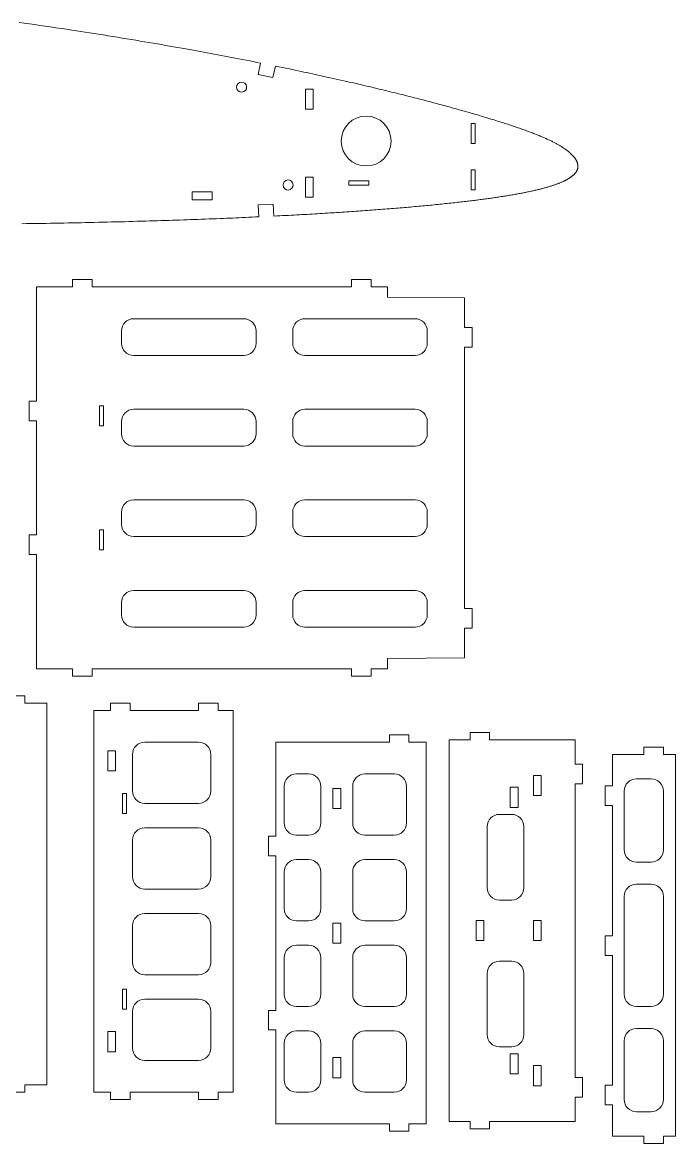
# Model space of a CAD drawing. Header units: millimetres. Extents: x 293 to 906, y 194 to 683.
# Drawn here: x 638.7 to 905.7, y 214.6 to 672.7 of the extents above; entities that cross this region are included whole.
import ezdxf

# ---------------------------------------------------------------- set-up
doc = ezdxf.new("R2010")
doc.units = ezdxf.units.MM
doc.layers.add('Geometries', color=7, linetype='Continuous')

msp = doc.modelspace()

# ---------------------------------------------------------------- linework, layer by layer
at = {"layer": 'Geometries', "linetype": 'Continuous', "lineweight": 15}
for p, q in [((735.07, 651.39), (736.05, 656.04)), ((741.13, 650.13), (735.07, 651.39)), ((742.15, 654.81), (741.13, 650.13)), ((754.4, 645.4), (754.4, 637.2)), ((757.6, 645.4), (754.4, 645.4)), ((757.6, 645.4), (757.6, 637.2)), ((757.6, 637.2), (754.4, 637.2)), ((822.1, 631.4), (822.1, 623.2)), ((823.8, 631.4), (822.1, 631.4)), ((823.8, 631.4), (823.8, 623.2)), ((823.8, 623.2), (822.1, 623.2)), ((754.4, 609.4), (754.4, 601.2)), ((757.6, 609.4), (754.4, 609.4)), ((757.6, 609.4), (757.6, 601.2)), ((823.8, 612.4), (822.1, 612.4)), ((822.1, 612.4), (822.1, 604.2)), ((823.8, 612.4), (823.8, 604.2)), ((780.3, 607.9), (772.1, 607.9)), ((772.1, 606.2), (772.1, 607.9)), ((780.3, 606.2), (772.1, 606.2)), ((780.3, 606.2), (780.3, 607.9)), ((708.1, 600.2), (708.1, 603.4)), ((708.1, 603.4), (716.3, 603.4)), ((708.1, 600.2), (716.3, 600.2)), ((716.3, 600.2), (716.3, 603.4)), ((757.6, 601.2), (754.4, 601.2)), ((823.8, 604.2), (822.1, 604.2)), ((741.22, 598.47), (735.09, 598.13)), ((735.09, 598.13), (735.36, 593.23)), ((741.5, 593.53), (741.22, 598.47)), ((659.2, 564.59), (644.4, 564.59)), ((644.4, 517.89), (644.4, 564.59)), ((659.2, 564.59), (659.2, 567.59)), ((659.2, 567.59), (667.2, 567.59)), ((667.2, 567.59), (667.2, 564.59)), ((773.2, 564.59), (667.2, 564.59)), ((773.2, 564.59), (773.2, 567.59)), ((773.2, 567.59), (781.2, 567.59)), ((781.2, 567.59), (781.2, 564.59)), ((787.9, 564.59), (781.2, 564.59)), ((787.9, 564.59), (787.9, 560.38)), ((787.9, 560.38), (819.4, 560.16)), ((819.4, 547.96), (819.4, 560.16)), ((729.2, 551.59), (684.2, 551.59)), ((799.2, 551.59), (754.2, 551.59)), ((679.2, 546.59), (679.2, 541.59)), ((734.2, 541.59), (734.2, 546.59)), ((749.2, 546.59), (749.2, 541.59)), ((804.2, 541.59), (804.2, 546.59)), ((819.4, 547.96), (822.6, 547.96)), ((822.6, 547.96), (822.6, 539.96)), ((684.2, 536.59), (729.2, 536.59)), ((754.2, 536.59), (799.2, 536.59)), ((819.4, 433.21), (819.4, 539.96)), ((822.6, 539.96), (819.4, 539.96)), ((641.4, 509.89), (641.4, 517.89)), ((641.4, 517.89), (644.4, 517.89)), ((670.2, 516.05), (670.2, 507.85)), ((671.9, 516.05), (670.2, 516.05)), ((671.9, 507.85), (671.9, 516.05)), ((729.2, 514.59), (684.2, 514.59)), ((799.2, 514.59), (754.2, 514.59)), ((644.4, 509.89), (641.4, 509.89)), ((644.4, 463.28), (644.4, 509.89)), ((679.2, 509.59), (679.2, 504.59)), ((734.2, 504.59), (734.2, 509.59)), ((749.2, 509.59), (749.2, 504.59)), ((804.2, 504.59), (804.2, 509.59)), ((670.2, 507.85), (671.9, 507.85)), ((684.2, 499.59), (729.2, 499.59)), ((754.2, 499.59), (799.2, 499.59)), ((729.2, 477.59), (684.2, 477.59)), ((799.2, 477.59), (754.2, 477.59)), ((679.2, 472.59), (679.2, 467.59)), ((734.2, 467.59), (734.2, 472.59)), ((749.2, 472.59), (749.2, 467.59)), ((804.2, 467.59), (804.2, 472.59)), ((641.4, 463.28), (641.4, 455.28)), ((644.4, 463.28), (641.4, 463.28)), ((670.2, 465.32), (671.9, 465.32)), ((670.2, 465.32), (670.2, 457.12)), ((671.9, 457.12), (671.9, 465.32)), ((684.2, 462.59), (729.2, 462.59)), ((754.2, 462.59), (799.2, 462.59)), ((641.4, 455.28), (644.4, 455.28)), ((644.4, 408.59), (644.4, 455.28)), ((671.9, 457.12), (670.2, 457.12)), ((729.2, 440.59), (684.2, 440.59)), ((799.2, 440.59), (754.2, 440.59)), ((679.2, 435.59), (679.2, 430.59)), ((734.2, 430.59), (734.2, 435.59)), ((749.2, 435.59), (749.2, 430.59)), ((804.2, 430.59), (804.2, 435.59)), ((822.6, 433.21), (819.4, 433.21)), ((822.6, 425.21), (822.6, 433.21)), ((684.2, 425.59), (729.2, 425.59)), ((754.2, 425.59), (799.2, 425.59)), ((819.4, 425.21), (822.6, 425.21)), ((819.4, 413.01), (819.4, 425.21)), ((787.9, 412.79), (819.4, 413.01)), ((787.9, 408.59), (787.9, 412.79)), ((659.2, 408.59), (644.4, 408.59)), ((659.2, 408.59), (659.2, 405.59)), ((667.2, 405.59), (667.2, 408.59)), ((773.2, 408.59), (667.2, 408.59)), ((773.2, 408.59), (773.2, 405.59)), ((781.2, 405.59), (781.2, 408.59)), ((787.9, 408.59), (781.2, 408.59)), ((659.2, 405.59), (667.2, 405.59)), ((773.2, 405.59), (781.2, 405.59)), ((639.7, 397.59), (631.7, 397.59)), ((639.7, 394.59), (639.7, 397.59)), ((648.7, 394.59), (639.7, 394.59)), ((648.7, 238.59), (648.7, 394.59)), ((674.7, 394.59), (674.7, 391.59)), ((682.7, 394.59), (674.7, 394.59)), ((682.7, 391.59), (682.7, 394.59)), ((710.7, 394.59), (710.7, 391.59)), ((718.7, 394.59), (710.7, 394.59)), ((718.7, 391.59), (718.7, 394.59)), ((667.88, 235.59), (667.88, 391.59)), ((667.88, 391.59), (674.7, 391.59)), ((682.7, 391.59), (710.7, 391.59)), ((718.7, 391.59), (724.88, 391.59)), ((724.88, 235.59), (724.88, 391.59)), ((788.7, 381.59), (796.7, 381.59)), ((788.7, 378.59), (788.7, 381.59)), ((796.7, 381.59), (796.7, 378.59)), ((821.7, 382.59), (821.7, 379.59)), ((829.7, 382.59), (821.7, 382.59)), ((829.7, 379.59), (829.7, 382.59)), ((688.7, 378.59), (710.7, 378.59)), ((742.3, 340.19), (742.3, 378.59)), ((742.3, 378.59), (788.7, 378.59)), ((796.7, 378.59), (803.74, 378.59)), ((803.74, 222.59), (803.74, 378.59)), ((813.2, 223.59), (813.2, 379.59)), ((821.7, 379.59), (813.2, 379.59)), ((864.6, 379.59), (829.7, 379.59)), ((864.6, 369.61), (864.6, 379.59)), ((900.7, 376.59), (892.7, 376.59)), ((892.7, 376.59), (892.7, 373.59)), ((900.7, 373.59), (900.7, 376.59)), ((673.6, 366.86), (673.6, 375.06)), ((673.6, 375.06), (676.8, 375.06)), ((676.8, 375.06), (676.8, 366.86)), ((683.7, 373.59), (683.7, 358.59)), ((715.7, 373.59), (715.7, 358.59)), ((892.7, 373.59), (879.9, 373.59)), ((879.9, 360.73), (879.9, 373.59)), ((905.7, 373.59), (900.7, 373.59)), ((905.7, 217.59), (905.7, 373.59)), ((676.8, 366.86), (673.6, 366.86)), ((864.6, 369.61), (867.6, 369.61)), ((867.6, 369.61), (867.6, 361.61)), ((750.7, 365.59), (755.7, 365.59)), ((778.7, 365.59), (790.7, 365.59)), ((847.6, 356.75), (847.6, 364.95)), ((850.8, 364.95), (847.6, 364.95)), ((850.8, 364.95), (850.8, 356.75)), ((889.7, 363.59), (895.7, 363.59)), ((679.6, 349.48), (679.6, 357.68)), ((681.3, 357.68), (679.6, 357.68)), ((681.3, 357.68), (681.3, 349.48)), ((745.7, 360.59), (745.7, 345.59)), ((760.7, 360.59), (760.7, 345.59)), ((765.6, 359.69), (765.6, 351.49)), ((768.8, 359.69), (765.6, 359.69)), ((768.8, 351.49), (768.8, 359.69)), ((773.7, 360.59), (773.7, 345.59)), ((795.7, 360.59), (795.7, 345.59)), ((841.3, 360.15), (838.1, 360.15)), ((838.1, 351.95), (838.1, 360.15)), ((841.3, 351.95), (841.3, 360.15)), ((867.6, 361.61), (864.6, 361.61)), ((864.6, 241.56), (864.6, 361.61)), ((876.9, 360.73), (876.9, 352.73)), ((879.9, 360.73), (876.9, 360.73)), ((884.7, 334.59), (884.7, 358.59)), ((900.7, 358.59), (900.7, 334.59)), ((710.7, 353.59), (688.7, 353.59)), ((847.6, 356.75), (850.8, 356.75)), ((876.9, 352.73), (879.9, 352.73)), ((879.9, 299.44), (879.9, 352.73)), ((679.6, 349.48), (681.3, 349.48)), ((765.6, 351.49), (768.8, 351.49)), ((838.7, 349.09), (833.7, 349.09)), ((838.1, 351.95), (841.3, 351.95)), ((688.7, 343.59), (710.7, 343.59)), ((828.7, 344.09), (828.7, 319.09)), ((843.7, 319.09), (843.7, 344.09)), ((739.3, 332.19), (739.3, 340.19)), ((739.3, 340.19), (742.3, 340.19)), ((755.7, 340.59), (750.7, 340.59)), ((790.7, 340.59), (778.7, 340.59)), ((683.7, 338.59), (683.7, 323.59)), ((715.7, 338.59), (715.7, 323.59)), ((742.3, 332.19), (739.3, 332.19)), ((742.3, 268.99), (742.3, 332.19)), ((750.7, 330.59), (755.7, 330.59)), ((778.7, 330.59), (790.7, 330.59)), ((745.7, 325.59), (745.7, 310.59)), ((760.7, 325.59), (760.7, 310.59)), ((773.7, 325.59), (773.7, 310.59)), ((795.7, 325.59), (795.7, 310.59)), ((895.7, 329.59), (889.7, 329.59)), ((710.7, 318.59), (688.7, 318.59)), ((889.7, 320.59), (895.7, 320.59)), ((833.7, 314.09), (838.7, 314.09)), ((884.7, 275.59), (884.7, 315.59)), ((900.7, 315.59), (900.7, 275.59)), ((688.7, 308.59), (710.7, 308.59)), ((683.7, 303.59), (683.7, 288.59)), ((715.7, 303.59), (715.7, 288.59)), ((755.7, 305.59), (750.7, 305.59)), ((765.6, 304.69), (765.6, 296.49)), ((765.6, 304.69), (768.8, 304.69)), ((768.8, 296.49), (768.8, 304.69)), ((790.7, 305.59), (778.7, 305.59)), ((824.12, 305.69), (824.12, 297.49)), ((824.12, 305.69), (827.32, 305.69)), ((827.32, 297.49), (827.32, 305.69)), ((847.6, 305.69), (850.8, 305.69)), ((847.6, 297.49), (847.6, 305.69)), ((850.8, 305.69), (850.8, 297.49)), ((876.9, 299.44), (879.9, 299.44)), ((876.9, 291.44), (876.9, 299.44)), ((750.7, 295.59), (755.7, 295.59)), ((768.8, 296.49), (765.6, 296.49)), ((778.7, 295.59), (790.7, 295.59)), ((827.32, 297.49), (824.12, 297.49)), ((850.8, 297.49), (847.6, 297.49)), ((745.7, 290.59), (745.7, 275.59)), ((760.7, 290.59), (760.7, 275.59)), ((773.7, 290.59), (773.7, 275.59)), ((795.7, 290.59), (795.7, 275.59)), ((833.7, 289.09), (838.7, 289.09)), ((879.9, 291.44), (876.9, 291.44)), ((879.9, 238.44), (879.9, 291.44)), ((828.7, 259.09), (828.7, 284.09)), ((843.7, 284.09), (843.7, 259.09)), ((710.7, 283.59), (688.7, 283.59)), ((679.6, 277.69), (681.3, 277.69)), ((679.6, 269.49), (679.6, 277.69)), ((681.3, 277.69), (681.3, 269.49)), ((688.7, 273.59), (710.7, 273.59)), ((755.7, 270.59), (750.7, 270.59)), ((790.7, 270.59), (778.7, 270.59)), ((895.7, 270.59), (889.7, 270.59)), ((681.3, 269.49), (679.6, 269.49)), ((683.7, 268.59), (683.7, 253.59)), ((715.7, 268.59), (715.7, 253.59)), ((739.3, 268.99), (739.3, 260.99)), ((742.3, 268.99), (739.3, 268.99)), ((889.7, 261.59), (895.7, 261.59)), ((676.8, 260.31), (673.6, 260.31)), ((673.6, 252.11), (673.6, 260.31)), ((676.8, 260.31), (676.8, 252.11)), ((739.3, 260.99), (742.3, 260.99)), ((742.3, 222.59), (742.3, 260.99)), ((750.7, 260.59), (755.7, 260.59)), ((778.7, 260.59), (790.7, 260.59)), ((884.7, 232.59), (884.7, 256.59)), ((900.7, 256.59), (900.7, 232.59)), ((673.6, 252.11), (676.8, 252.11)), ((745.7, 255.59), (745.7, 240.59)), ((760.7, 255.59), (760.7, 240.59)), ((773.7, 255.59), (773.7, 240.59)), ((795.7, 255.59), (795.7, 240.59)), ((838.7, 254.09), (833.7, 254.09)), ((710.7, 248.59), (688.7, 248.59)), ((765.6, 249.69), (768.8, 249.69)), ((765.6, 249.69), (765.6, 241.49)), ((768.8, 241.49), (768.8, 249.69)), ((838.1, 251.22), (841.3, 251.22)), ((838.1, 243.02), (838.1, 251.22)), ((841.3, 251.22), (841.3, 243.02)), ((841.3, 243.02), (838.1, 243.02)), ((847.6, 238.22), (847.6, 246.42)), ((847.6, 246.42), (850.8, 246.42)), ((850.8, 246.42), (850.8, 238.22)), ((648.7, 238.59), (639.7, 238.59)), ((639.7, 238.59), (639.7, 235.59)), ((768.8, 241.49), (765.6, 241.49)), ((850.8, 238.22), (847.6, 238.22)), ((867.6, 241.56), (864.6, 241.56)), ((867.6, 233.56), (867.6, 241.56)), ((876.9, 230.44), (876.9, 238.44)), ((876.9, 238.44), (879.9, 238.44)), ((639.7, 235.59), (631.7, 235.59)), ((667.88, 235.59), (674.7, 235.59)), ((674.7, 232.59), (674.7, 235.59)), ((682.7, 235.59), (710.7, 235.59)), ((682.7, 235.59), (682.7, 232.59)), ((710.7, 232.59), (710.7, 235.59)), ((718.7, 235.59), (718.7, 232.59)), ((718.7, 235.59), (724.88, 235.59)), ((755.7, 235.59), (750.7, 235.59)), ((790.7, 235.59), (778.7, 235.59)), ((682.7, 232.59), (674.7, 232.59)), ((718.7, 232.59), (710.7, 232.59)), ((864.6, 233.56), (867.6, 233.56)), ((864.6, 223.59), (864.6, 233.56)), ((879.9, 230.44), (876.9, 230.44)), ((879.9, 217.59), (879.9, 230.44)), ((895.7, 227.59), (889.7, 227.59)), ((742.3, 222.59), (788.7, 222.59)), ((788.7, 222.59), (788.7, 219.59)), ((796.7, 219.59), (796.7, 222.59)), ((796.7, 222.59), (803.74, 222.59)), ((821.7, 223.59), (813.2, 223.59)), ((821.7, 220.59), (821.7, 223.59)), ((829.7, 220.59), (821.7, 220.59)), ((864.6, 223.59), (829.7, 223.59)), ((829.7, 223.59), (829.7, 220.59)), ((788.7, 219.59), (796.7, 219.59)), ((892.7, 217.59), (879.9, 217.59)), ((892.7, 214.59), (892.7, 217.59)), ((905.7, 217.59), (900.7, 217.59)), ((900.7, 217.59), (900.7, 214.59)), ((900.7, 214.59), (892.7, 214.59))]:
    msp.add_line(p, q, dxfattribs=at)
at = {"layer": 'Geometries', "linetype": 'Continuous', "lineweight": 15, "flags": 128}
for points in [[(736.05, 656.04), (734.57, 656.34), (733.09, 656.63), (731.61, 656.92), (730.12, 657.21), (728.63, 657.51), (727.13, 657.8), (725.71, 658.07), (724.3, 658.34), (722.87, 658.61), (721.44, 658.88), (720.01, 659.16), (718.58, 659.43), (717.14, 659.7), (715.7, 659.96), (714.25, 660.23), (712.81, 660.5), (711.38, 660.76), (709.95, 661.02), (708.52, 661.28), (707.08, 661.54), (705.45, 661.84), (703.81, 662.13), (702.16, 662.42), (700.52, 662.72), (698.86, 663.01), (697.21, 663.3), (695.55, 663.58), (693.89, 663.87), (692.14, 664.17), (690.39, 664.47), (688.64, 664.77), (686.88, 665.06), (685.12, 665.36), (683.35, 665.65), (681.42, 665.97), (679.49, 666.29), (677.55, 666.61), (675.61, 666.92), (673.66, 667.24), (671.71, 667.55), (669.76, 667.86), (667.97, 668.14), (666.17, 668.42), (664.37, 668.7), (662.57, 668.98), (660.76, 669.26), (658.95, 669.53), (656.77, 669.86), (654.6, 670.19), (652.41, 670.51), (650.23, 670.84), (648.04, 671.15), (645.88, 671.47), (643.72, 671.77), (641.56, 672.08), (639.4, 672.38), (637.39, 672.66)], [(741.5, 593.53), (742.69, 593.59), (743.88, 593.65), (745.07, 593.71), (746.25, 593.77), (747.43, 593.83), (748.61, 593.89), (749.78, 593.96), (750.85, 594.01), (751.92, 594.07), (752.98, 594.13), (754.04, 594.19), (755.1, 594.25), (756.16, 594.31), (757.21, 594.37), (758.25, 594.43), (759.3, 594.49), (760.33, 594.56), (761.37, 594.62), (762.4, 594.68), (763.37, 594.74), (764.34, 594.8), (765.3, 594.86), (766.26, 594.92), (767.22, 594.98), (768.23, 595.05), (769.24, 595.11), (770.24, 595.18), (771.24, 595.24), (772.24, 595.31), (773.23, 595.38), (774.16, 595.44), (775.09, 595.5), (776.02, 595.57), (776.94, 595.63), (777.86, 595.7), (778.77, 595.76), (779.68, 595.83), (780.59, 595.9), (781.5, 595.96), (782.4, 596.03), (783.28, 596.1), (784.15, 596.16), (785.03, 596.23), (785.9, 596.3), (786.83, 596.37), (787.77, 596.44), (788.69, 596.51), (789.62, 596.59), (790.53, 596.66), (791.45, 596.74), (792.31, 596.81), (793.16, 596.88), (794.01, 596.95), (794.86, 597.02), (795.7, 597.1), (796.54, 597.17), (797.38, 597.24), (798.21, 597.32), (799.04, 597.39), (799.86, 597.46), (800.66, 597.54), (801.47, 597.61), (802.26, 597.68), (803.06, 597.76), (803.86, 597.83), (804.66, 597.91), (805.45, 597.99), (806.24, 598.06), (807.03, 598.14), (807.8, 598.22), (808.56, 598.29), (809.33, 598.37), (810.08, 598.45), (810.85, 598.53), (811.61, 598.61), (812.37, 598.69), (813.13, 598.77), (813.88, 598.85), (814.63, 598.93), (815.37, 599.01), (816.03, 599.08), (816.69, 599.16), (817.35, 599.23), (818, 599.31), (818.65, 599.38), (819.3, 599.45), (819.9, 599.53), (820.5, 599.6), (821.1, 599.67), (821.7, 599.74), (822.29, 599.81), (822.88, 599.88), (823.47, 599.96), (824.05, 600.03), (824.63, 600.1), (825.2, 600.18), (825.77, 600.25), (826.33, 600.32), (826.88, 600.4), (827.43, 600.47), (827.99, 600.54), (828.55, 600.62), (829.1, 600.7), (829.65, 600.77), (830.19, 600.85), (830.72, 600.92), (831.25, 601), (831.78, 601.08), (832.3, 601.15), (832.83, 601.23), (833.35, 601.31), (833.87, 601.39), (834.39, 601.47), (834.9, 601.55), (835.42, 601.63), (835.92, 601.71), (836.42, 601.79), (836.92, 601.87), (837.42, 601.95), (837.91, 602.03), (838.39, 602.12), (838.87, 602.2), (839.34, 602.28), (839.81, 602.36), (840.27, 602.44), (840.74, 602.53), (841.2, 602.61), (841.67, 602.7), (842.12, 602.78), (842.58, 602.87), (843.03, 602.96), (843.47, 603.04), (843.91, 603.13), (844.35, 603.22), (844.79, 603.31), (845.22, 603.4), (845.64, 603.48), (846.07, 603.57), (846.48, 603.66), (846.86, 603.75), (847.24, 603.83), (847.61, 603.91), (847.98, 604), (848.35, 604.08), (848.71, 604.17), (849.1, 604.26), (849.49, 604.35), (849.87, 604.45), (850.25, 604.54), (850.62, 604.64), (850.99, 604.73), (851.34, 604.83), (851.7, 604.92), (852.05, 605.02), (852.4, 605.11), (852.75, 605.21), (853.1, 605.31), (853.44, 605.41), (853.78, 605.51), (854.11, 605.61), (854.44, 605.71), (854.76, 605.81), (855.08, 605.91), (855.4, 606.01), (855.71, 606.12), (856.02, 606.22), (856.32, 606.32), (856.62, 606.43), (856.88, 606.53), (857.15, 606.62), (857.41, 606.72), (857.67, 606.82), (857.92, 606.91), (858.17, 607.01), (858.44, 607.12), (858.7, 607.23), (858.96, 607.34), (859.22, 607.45), (859.47, 607.56), (859.71, 607.67), (859.95, 607.78), (860.17, 607.89), (860.38, 607.99), (860.59, 608.09), (860.8, 608.2), (861, 608.3), (861.19, 608.41), (861.39, 608.51), (861.58, 608.62), (861.76, 608.73), (861.94, 608.83), (862.12, 608.94), (862.29, 609.05), (862.45, 609.15), (862.61, 609.26), (862.76, 609.36), (862.91, 609.47), (863.05, 609.57), (863.19, 609.67), (863.33, 609.78), (863.46, 609.89), (863.59, 609.99), (863.72, 610.1), (863.84, 610.21), (863.96, 610.31), (864.09, 610.43), (864.21, 610.55), (864.33, 610.67), (864.44, 610.79), (864.55, 610.92), (864.65, 611.04), (864.75, 611.16), (864.85, 611.28), (864.94, 611.41), (865.03, 611.53), (865.11, 611.66), (865.18, 611.78), (865.25, 611.9), (865.32, 612.03), (865.38, 612.15), (865.43, 612.26), (865.48, 612.38), (865.53, 612.5), (865.57, 612.62), (865.61, 612.73), (865.64, 612.85), (865.68, 612.99), (865.71, 613.12), (865.73, 613.25), (865.75, 613.39), (865.76, 613.52), (865.77, 613.66), (865.78, 613.79), (865.78, 613.93), (865.78, 614.07), (865.77, 614.2), (865.76, 614.34), (865.74, 614.47), (865.72, 614.61), (865.69, 614.75), (865.66, 614.87), (865.63, 615), (865.6, 615.12), (865.56, 615.25), (865.52, 615.37), (865.47, 615.5), (865.43, 615.62), (865.38, 615.74), (865.33, 615.86), (865.27, 615.98), (865.21, 616.1), (865.14, 616.23), (865.07, 616.37), (864.99, 616.51), (864.91, 616.64), (864.82, 616.78), (864.74, 616.91), (864.64, 617.05), (864.55, 617.19), (864.45, 617.32), (864.34, 617.46), (864.23, 617.6), (864.12, 617.74), (864, 617.88), (863.88, 618.01), (863.76, 618.15), (863.63, 618.29), (863.49, 618.44), (863.35, 618.58), (863.21, 618.73), (863.05, 618.88), (862.9, 619.02), (862.74, 619.17), (862.59, 619.31), (862.43, 619.45), (862.26, 619.59), (862.1, 619.73), (861.92, 619.87), (861.75, 620.01), (861.57, 620.15), (861.39, 620.29), (861.2, 620.44), (861, 620.59), (860.79, 620.74), (860.59, 620.89), (860.37, 621.03), (860.16, 621.18), (859.94, 621.33), (859.72, 621.48), (859.49, 621.63), (859.26, 621.77), (859.02, 621.92), (858.78, 622.07), (858.55, 622.21), (858.32, 622.35), (858.08, 622.49), (857.84, 622.63), (857.6, 622.76), (857.34, 622.91), (857.08, 623.05), (856.82, 623.19), (856.55, 623.34), (856.28, 623.48), (856.01, 623.62), (855.73, 623.77), (855.42, 623.92), (855.11, 624.08), (854.79, 624.24), (854.47, 624.39), (854.14, 624.55), (853.81, 624.7), (853.47, 624.86), (853.13, 625.02), (852.79, 625.17), (852.44, 625.33), (852.1, 625.48), (851.75, 625.63), (851.39, 625.79), (851.04, 625.94), (850.67, 626.09), (850.3, 626.25), (849.92, 626.4), (849.55, 626.56), (849.16, 626.71), (848.78, 626.86), (848.4, 627.02), (848.01, 627.17), (847.62, 627.32), (847.16, 627.5), (846.68, 627.68), (846.2, 627.86), (845.72, 628.04), (845.23, 628.22), (844.74, 628.4), (844.27, 628.58), (843.79, 628.75), (843.31, 628.92), (842.82, 629.09), (842.33, 629.26), (841.84, 629.44), (841.34, 629.61), (840.84, 629.78), (840.31, 629.96), (839.78, 630.14), (839.24, 630.32), (838.7, 630.5), (838.16, 630.68), (837.61, 630.86), (837.06, 631.04), (836.5, 631.22), (835.94, 631.4), (835.38, 631.58), (834.81, 631.76), (834.24, 631.94), (833.57, 632.16), (832.89, 632.37), (832.2, 632.58), (831.51, 632.8), (830.87, 632.99), (830.23, 633.19), (829.58, 633.39), (828.93, 633.59), (828.27, 633.78), (827.61, 633.98), (826.95, 634.18), (826.22, 634.4), (825.48, 634.62), (824.74, 634.84), (824, 635.05), (823.25, 635.27), (822.5, 635.49), (821.74, 635.71), (820.98, 635.93), (820.22, 636.15), (819.45, 636.37), (818.69, 636.58), (817.93, 636.8), (817.16, 637.01), (816.39, 637.23), (815.61, 637.45), (814.82, 637.67), (814.02, 637.89), (813.22, 638.11), (812.42, 638.33), (811.63, 638.54), (810.83, 638.76), (810.04, 638.98), (809.23, 639.19), (808.41, 639.41), (807.59, 639.63), (806.76, 639.85), (805.92, 640.08), (805.09, 640.3), (804.25, 640.52), (803.4, 640.74), (802.51, 640.97), (801.6, 641.21), (800.7, 641.44), (799.79, 641.67), (798.88, 641.91), (797.96, 642.14), (797.09, 642.36), (796.22, 642.58), (795.35, 642.8), (794.47, 643.02), (793.59, 643.24), (792.6, 643.49), (791.61, 643.73), (790.61, 643.98), (789.61, 644.22), (788.61, 644.47), (787.6, 644.71), (786.59, 644.96), (785.57, 645.2), (784.55, 645.45), (783.53, 645.69), (782.5, 645.94), (781.47, 646.18), (780.43, 646.43), (779.39, 646.67), (778.35, 646.92), (777.3, 647.16), (776.2, 647.42), (775.1, 647.67), (773.99, 647.93), (772.87, 648.18), (771.76, 648.44), (770.63, 648.69), (769.41, 648.97), (768.17, 649.25), (766.94, 649.52), (765.69, 649.8), (764.45, 650.08), (763.19, 650.35), (761.94, 650.63), (760.78, 650.88), (759.62, 651.13), (758.46, 651.39), (757.29, 651.64), (756.12, 651.89), (754.95, 652.14), (753.77, 652.39), (752.59, 652.64), (751.41, 652.89), (750.22, 653.14), (749.03, 653.39), (747.83, 653.64), (746.42, 653.94), (745, 654.23), (743.58, 654.52), (742.15, 654.81)], [(638.4, 590.42), (640.41, 590.45), (642.42, 590.48), (644.43, 590.51), (646.43, 590.54), (648.43, 590.57), (650.24, 590.6), (652.05, 590.64), (653.85, 590.67), (655.65, 590.7), (657.45, 590.73), (659.21, 590.77), (660.97, 590.8), (662.73, 590.84), (664.48, 590.88), (666.27, 590.92), (668.05, 590.95), (669.83, 590.99), (671.6, 591.04), (673.37, 591.08), (675.14, 591.12), (676.9, 591.16), (678.66, 591.21), (680.41, 591.25), (682.16, 591.3), (683.91, 591.35), (685.65, 591.4), (687.39, 591.44), (689.13, 591.49), (690.71, 591.54), (692.29, 591.59), (693.87, 591.64), (695.44, 591.69), (697.01, 591.73), (698.58, 591.78), (700.07, 591.83), (701.56, 591.88), (703.04, 591.93), (704.52, 591.98), (706, 592.03), (707.47, 592.09), (708.94, 592.14), (710.4, 592.19), (711.93, 592.25), (713.46, 592.31), (714.98, 592.36), (716.5, 592.42), (718.01, 592.48), (719.52, 592.54), (720.8, 592.59), (722.09, 592.65), (723.37, 592.7), (724.65, 592.75), (725.92, 592.81), (727.19, 592.86), (728.46, 592.92), (729.85, 592.98), (731.24, 593.04), (732.62, 593.1), (733.99, 593.17), (735.36, 593.23)]]:
    msp.add_lwpolyline(points, dxfattribs=at)
at = {"layer": 'Geometries', "linetype": 'Continuous', "lineweight": 15}
msp.add_circle((779.2, 624.2), 10.2, dxfattribs=at)
for centre, start, end in [((684.2, 546.59), 90, 180), ((729.2, 546.59), 0, 90), ((754.2, 546.59), 90, 180), ((799.2, 546.59), 0, 90), ((684.2, 541.59), 180, 270), ((729.2, 541.59), 270, 0), ((754.2, 541.59), 180, 270), ((799.2, 541.59), 270, 0), ((684.2, 509.59), 90, 180), ((729.2, 509.59), 0, 90), ((754.2, 509.59), 90, 180), ((799.2, 509.59), 0, 90), ((684.2, 504.59), 180, 270), ((729.2, 504.59), 270, 0), ((754.2, 504.59), 180, 270), ((799.2, 504.59), 270, 0), ((684.2, 472.59), 90, 180), ((729.2, 472.59), 0, 90), ((754.2, 472.59), 90, 180), ((799.2, 472.59), 0, 90), ((684.2, 467.59), 180, 270), ((729.2, 467.59), 270, 0), ((754.2, 467.59), 180, 270), ((799.2, 467.59), 270, 0), ((684.2, 435.59), 90, 180), ((729.2, 435.59), 0, 90), ((754.2, 435.59), 90, 180), ((799.2, 435.59), 0, 90), ((684.2, 430.59), 180, 270), ((729.2, 430.59), 270, 0), ((754.2, 430.59), 180, 270), ((799.2, 430.59), 270, 0), ((688.7, 373.59), 90, 180), ((710.7, 373.59), 0, 90), ((750.7, 360.59), 90, 180), ((755.7, 360.59), 0, 90), ((778.7, 360.59), 90, 180), ((790.7, 360.59), 0, 90), ((889.7, 358.59), 90, 180), ((895.7, 358.59), 0, 90), ((688.7, 358.59), 180, 270), ((710.7, 358.59), 270, 0), ((833.7, 344.09), 90, 180), ((838.7, 344.09), 0, 90), ((688.7, 338.59), 90, 180), ((710.7, 338.59), 0, 90), ((750.7, 345.59), 180, 270), ((755.7, 345.59), 270, 0), ((778.7, 345.59), 180, 270), ((790.7, 345.59), 270, 0), ((889.7, 334.59), 180, 270), ((895.7, 334.59), 270, 0), ((750.7, 325.59), 90, 180), ((755.7, 325.59), 0, 90), ((778.7, 325.59), 90, 180), ((790.7, 325.59), 0, 90), ((688.7, 323.59), 180, 270), ((710.7, 323.59), 270, 0), ((833.7, 319.09), 180, 270), ((838.7, 319.09), 270, 0), ((889.7, 315.59), 90, 180), ((895.7, 315.59), 0, 90), ((688.7, 303.59), 90, 180), ((710.7, 303.59), 0, 90), ((750.7, 310.59), 180, 270), ((755.7, 310.59), 270, 0), ((778.7, 310.59), 180, 270), ((790.7, 310.59), 270, 0), ((750.7, 290.59), 90, 180), ((755.7, 290.59), 0, 90), ((778.7, 290.59), 90, 180), ((790.7, 290.59), 0, 90), ((833.7, 284.09), 90, 180), ((838.7, 284.09), 0, 90), ((688.7, 288.59), 180, 270), ((710.7, 288.59), 270, 0), ((750.7, 275.59), 180, 270), ((755.7, 275.59), 270, 0), ((778.7, 275.59), 180, 270), ((790.7, 275.59), 270, 0), ((889.7, 275.59), 180, 270), ((895.7, 275.59), 270, 0), ((688.7, 268.59), 90, 180), ((710.7, 268.59), 0, 90), ((889.7, 256.59), 90, 180), ((895.7, 256.59), 0, 90), ((750.7, 255.59), 90, 180), ((755.7, 255.59), 0, 90), ((778.7, 255.59), 90, 180), ((790.7, 255.59), 0, 90), ((833.7, 259.09), 180, 270), ((838.7, 259.09), 270, 0), ((688.7, 253.59), 180, 270), ((710.7, 253.59), 270, 0), ((750.7, 240.59), 180, 270), ((755.7, 240.59), 270, 0), ((778.7, 240.59), 180, 270), ((790.7, 240.59), 270, 0), ((889.7, 232.59), 180, 270), ((895.7, 232.59), 270, 0)]:
    msp.add_arc(centre, 5, start, end, dxfattribs=at)
for centre in [(728.3, 646.24), (747.3, 606.24)]:
    msp.add_ellipse(centre, major_axis=(-2.05, -0.13), ratio=0.999928, dxfattribs=at)

doc.saveas('drawing.dxf')
